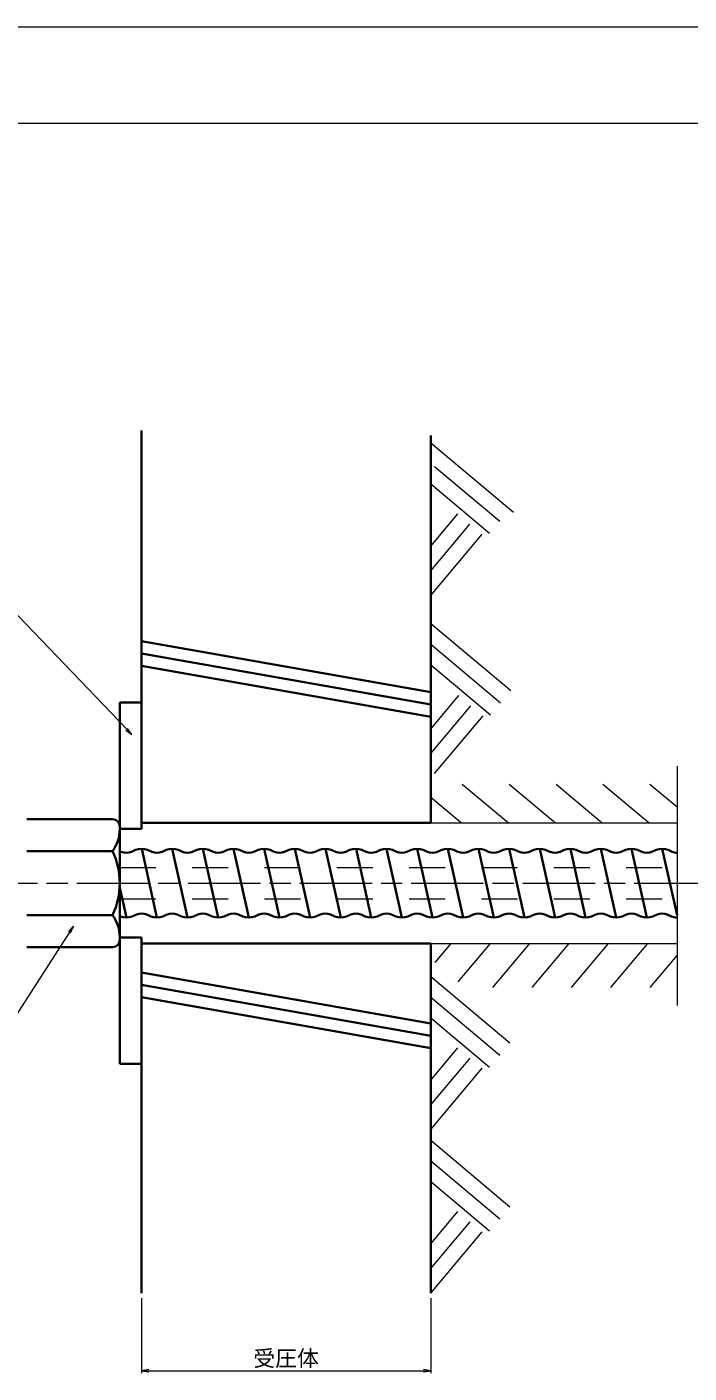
# Model space of a CAD drawing. Units: millimetres at full size, sheet at 1:2.5; details may follow other scales. Extents: x 4006 to 5686, y -945 to 258.
# Drawn here: x 4409 to 4683, y -301 to 258 of the extents above; entities that cross this region are included whole.
import ezdxf
from ezdxf.enums import TextEntityAlignment as Align

# ---------------------------------------------------------------- set-up
doc = ezdxf.new("R2010")
doc.units = ezdxf.units.MM
doc.header["$LTSCALE"] = 2.5
doc.linetypes.add('CHAIN', pattern=[18.5, 12, -1.5, 3.5, -1.5])
doc.linetypes.add('DASHED_SPACED', pattern=[12, 6, -6])
for name, color, linetype, lineweight in [('1外形線', 7, 'Continuous', 35), ('2細い実線', 3, 'Continuous', 20), ('3隠れ線', 2, 'DASHED_SPACED', 13), ('4中心線', 1, 'CHAIN', 15), ('6寸法線', 4, 'Continuous', 13), ('7 枠・タイトル', 7, 'Continuous', 13)]:
    doc.layers.add(name, color=color, linetype=linetype, lineweight=lineweight)
doc.styles.add('ＭＳ ゴシック', font='')
doc.styles.get('ＭＳ ゴシック').set_extended_font_data('MS Gothic')

# ---------------------------------------------------------------- blocks, each defined once
blk = doc.blocks.new('open_arrow')
at = {"color": 0, "linetype": 'Continuous', "lineweight": -2}
blk.add_lwpolyline([(7.5, 1.25), (0, 0), (7.5, -1.25)], dxfattribs=at)

msp = doc.modelspace()

# ---------------------------------------------------------------- hatches: boundary and pattern name
at = {"layer": '2細い実線'}
h = msp.add_hatch(dxfattribs=at)
h.set_pattern_fill('USER', color=256, style=0, pattern_type=2)
h.set_pattern_definition([(140, (110.027, 422.378), (-8.03485, -9.57556), [])])
h.paths.add_polyline_path([(4678.293, -72.352), (4678.293, -56.249), (4576.145, -56.249), (4576.145, -72.352)])
h = msp.add_hatch(dxfattribs=at)
h.set_pattern_fill('USER', color=256, style=0, pattern_type=2)
h.set_pattern_definition([(50, (110.027, 437.378), (-9.57556, 8.03485), [])])
h.paths.add_polyline_path([(4576.145, -122.352), (4576.145, -128.762), (4590.272, -140.617), (4678.293, -140.617), (4678.293, -122.352)])

# ---------------------------------------------------------------- linework, layer by layer
at = {"layer": '1外形線'}
for p, q in [((4456.145, 90.478), (4456.145, -74.852)), ((4576.145, -72.352), (4576.145, 88.418)), ((4576.145, -18.134), (4456.145, 3.025)), ((4576.145, -23.211), (4456.145, -2.052)), ((4576.145, -28.289), (4456.145, -7.129)), ((4447.145, -84.084), (4447.145, -22.347)), ((4447.145, -22.347), (4456.145, -22.347)), ((4447.145, -74.847), (4447.145, -62.347)), ((4444.145, -70.797), (4408.645, -70.797)), ((4456.145, -72.352), (4576.145, -72.352)), ((4447.145, -73.797), (4447.145, -120.897)), ((4447.145, -74.847), (4456.145, -74.847)), ((4453.745, -83.546), (4451.976, -84.362)), ((4453.745, -83.546), (4451.976, -84.362)), ((4456.245, -83.097), (4462.595, -111.597)), ((4460.447, -84.362), (4458.678, -83.546)), ((4460.447, -84.362), (4458.678, -83.546)), ((4460.447, -84.362), (4458.678, -83.546)), ((4466.445, -83.546), (4464.676, -84.362)), ((4466.445, -83.546), (4464.676, -84.362)), ((4468.945, -83.097), (4475.295, -111.597)), ((4473.147, -84.362), (4471.378, -83.546)), ((4473.147, -84.362), (4471.378, -83.546)), ((4473.147, -84.362), (4471.378, -83.546)), ((4479.145, -83.546), (4477.376, -84.362)), ((4481.645, -83.097), (4487.995, -111.597)), ((4485.847, -84.362), (4484.078, -83.546)), ((4485.847, -84.362), (4484.078, -83.546)), ((4491.845, -83.546), (4490.076, -84.362)), ((4494.345, -83.097), (4500.695, -111.597)), ((4498.547, -84.362), (4496.778, -83.546)), ((4498.547, -84.362), (4496.778, -83.546)), ((4504.545, -83.546), (4502.776, -84.362)), ((4507.045, -83.097), (4513.395, -111.597)), ((4511.247, -84.362), (4509.479, -83.546)), ((4511.247, -84.362), (4509.479, -83.546)), ((4517.245, -83.546), (4515.476, -84.362)), ((4519.745, -83.097), (4526.095, -111.597)), ((4523.947, -84.362), (4522.179, -83.546)), ((4523.947, -84.362), (4522.179, -83.546)), ((4529.945, -83.546), (4528.176, -84.362)), ((4532.445, -83.097), (4538.795, -111.597)), ((4536.647, -84.362), (4534.879, -83.546)), ((4536.647, -84.362), (4534.879, -83.546)), ((4542.645, -83.546), (4540.876, -84.362)), ((4545.146, -83.097), (4551.495, -111.597)), ((4549.348, -84.362), (4547.579, -83.546)), ((4549.348, -84.362), (4547.579, -83.546)), ((4555.345, -83.546), (4553.576, -84.362)), ((4557.846, -83.097), (4564.196, -111.597)), ((4562.048, -84.362), (4560.279, -83.546)), ((4562.048, -84.362), (4560.279, -83.546)), ((4568.045, -83.546), (4566.276, -84.362)), ((4570.546, -83.097), (4576.896, -111.597)), ((4574.748, -84.362), (4572.979, -83.546)), ((4574.748, -84.362), (4572.979, -83.546)), ((4580.745, -83.546), (4578.976, -84.362)), ((4583.246, -83.097), (4589.596, -111.597)), ((4587.448, -84.362), (4585.679, -83.546)), ((4587.448, -84.362), (4585.679, -83.546)), ((4593.445, -83.546), (4591.676, -84.362)), ((4595.946, -83.097), (4602.296, -111.597)), ((4600.148, -84.362), (4598.379, -83.546)), ((4600.148, -84.362), (4598.379, -83.546)), ((4606.145, -83.546), (4604.376, -84.362)), ((4608.646, -83.097), (4614.996, -111.597)), ((4612.848, -84.362), (4611.079, -83.546)), ((4612.848, -84.362), (4611.079, -83.546)), ((4618.845, -83.546), (4617.076, -84.362)), ((4621.346, -83.097), (4627.696, -111.597)), ((4625.548, -84.362), (4623.779, -83.546)), ((4625.548, -84.362), (4623.779, -83.546)), ((4631.545, -83.546), (4629.776, -84.362)), ((4634.046, -83.097), (4640.396, -111.597)), ((4638.248, -84.362), (4636.479, -83.546)), ((4638.248, -84.362), (4636.479, -83.546)), ((4644.245, -83.546), (4642.477, -84.362)), ((4646.746, -83.097), (4653.096, -111.597)), ((4650.948, -84.362), (4649.179, -83.546)), ((4650.948, -84.362), (4649.179, -83.546)), ((4656.945, -83.546), (4655.177, -84.362)), ((4659.446, -83.097), (4665.796, -111.597)), ((4663.648, -84.362), (4661.879, -83.546)), ((4663.648, -84.362), (4661.879, -83.546)), ((4669.645, -83.546), (4667.876, -84.362)), ((4672.146, -83.097), (4678.293, -110.685)), ((4676.348, -84.362), (4674.579, -83.546)), ((4676.348, -84.362), (4674.579, -83.546)), ((4444.145, -84.072), (4408.644, -84.072)), ((4447.747, -84.362), (4447.145, -84.084)), ((4447.747, -84.362), (4447.145, -84.084)), ((4447.747, -84.362), (4447.145, -84.084)), ((4447.145, -99.251), (4449.895, -111.597)), ((4444.145, -110.622), (4408.645, -110.622)), ((4447.145, -132.347), (4447.145, -111.032)), ((4447.395, -111.148), (4447.145, -111.032)), ((4447.395, -111.148), (4447.145, -111.032)), ((4454.097, -110.332), (4452.328, -111.148)), ((4454.097, -110.332), (4452.328, -111.148)), ((4454.097, -110.332), (4452.328, -111.148)), ((4460.095, -111.148), (4458.326, -110.332)), ((4460.095, -111.148), (4458.326, -110.332)), ((4466.797, -110.332), (4465.028, -111.148)), ((4466.797, -110.332), (4465.028, -111.148)), ((4466.797, -110.332), (4465.028, -111.148)), ((4472.795, -111.148), (4471.026, -110.332)), ((4472.795, -111.148), (4471.026, -110.332)), ((4479.497, -110.332), (4477.728, -111.148)), ((4479.497, -110.332), (4477.728, -111.148)), ((4485.495, -111.148), (4483.726, -110.332)), ((4492.197, -110.332), (4490.428, -111.148)), ((4498.195, -111.148), (4496.426, -110.332)), ((4504.897, -110.332), (4503.128, -111.148)), ((4510.895, -111.148), (4509.126, -110.332)), ((4517.597, -110.332), (4515.829, -111.148)), ((4523.595, -111.148), (4521.826, -110.332)), ((4530.297, -110.332), (4528.529, -111.148)), ((4536.295, -111.148), (4534.526, -110.332)), ((4542.997, -110.332), (4541.229, -111.148)), ((4548.995, -111.148), (4547.226, -110.332)), ((4555.697, -110.332), (4553.929, -111.148)), ((4561.695, -111.148), (4559.926, -110.332)), ((4568.397, -110.332), (4566.629, -111.148)), ((4574.395, -111.148), (4572.626, -110.332)), ((4581.097, -110.332), (4579.329, -111.148)), ((4587.095, -111.148), (4585.326, -110.332)), ((4593.797, -110.332), (4592.029, -111.148)), ((4599.795, -111.148), (4598.026, -110.332)), ((4606.497, -110.332), (4604.729, -111.148)), ((4612.495, -111.148), (4610.726, -110.332)), ((4619.197, -110.332), (4617.429, -111.148)), ((4625.195, -111.148), (4623.426, -110.332)), ((4631.898, -110.332), (4630.129, -111.148)), ((4637.895, -111.148), (4636.126, -110.332)), ((4644.598, -110.332), (4642.829, -111.148)), ((4650.595, -111.148), (4648.827, -110.332)), ((4657.298, -110.332), (4655.529, -111.148)), ((4663.295, -111.148), (4661.527, -110.332)), ((4669.998, -110.332), (4668.229, -111.148)), ((4675.995, -111.148), (4674.227, -110.332)), ((4456.145, -119.847), (4447.145, -119.847)), ((4447.145, -172.347), (4447.145, -120.847)), ((4447.145, -120.847), (4447.145, -133.347)), ((4447.145, -120.847), (4447.145, -133.347)), ((4456.145, -119.847), (4456.145, -172.347)), ((4456.145, -122.352), (4576.145, -122.352)), ((4576.145, -267.521), (4576.145, -122.352)), ((4444.145, -123.897), (4408.645, -123.897)), ((4456.145, -129.847), (4456.145, -267.521)), ((4456.145, -134.49), (4576.145, -155.65)), ((4456.145, -139.568), (4576.145, -160.727)), ((4456.145, -144.645), (4576.145, -165.804)), ((4456.145, -172.347), (4447.145, -172.347))]:
    msp.add_line(p, q, dxfattribs=at)
for centre, radius, start, end in [((4444.145, -73.797), 3, 0, 90), ((4432.145, -75.072), 15, 323.1301, 0), ((4456.212, -90.097), 7, 69.36613, 110.63387), ((4456.212, -90.097), 7, 69.36613, 110.63387), ((4456.212, -90.097), 7, 69.36613, 110.63387), ((4468.912, -90.097), 7, 69.36613, 110.63387), ((4468.912, -90.097), 7, 69.36613, 110.63387), ((4468.912, -90.097), 7, 69.36613, 110.63387), ((4481.612, -90.097), 7, 69.36613, 110.63387), ((4481.612, -90.097), 7, 69.36613, 110.63387), ((4494.312, -90.097), 7, 69.36613, 110.63387), ((4494.312, -90.097), 7, 69.36613, 110.63387), ((4507.012, -90.097), 7, 69.36613, 110.63387), ((4507.012, -90.097), 7, 69.36613, 110.63387), ((4519.712, -90.097), 7, 69.36613, 110.63387), ((4519.712, -90.097), 7, 69.36613, 110.63387), ((4532.412, -90.097), 7, 69.36613, 110.63387), ((4532.412, -90.097), 7, 69.36613, 110.63387), ((4545.112, -90.097), 7, 69.36613, 110.63387), ((4545.112, -90.097), 7, 69.36613, 110.63387), ((4557.812, -90.097), 7, 69.36613, 110.63387), ((4557.812, -90.097), 7, 69.36613, 110.63387), ((4570.512, -90.097), 7, 69.36613, 110.63387), ((4570.512, -90.097), 7, 69.36613, 110.63387), ((4583.212, -90.097), 7, 69.36613, 110.63387), ((4583.212, -90.097), 7, 69.36613, 110.63387), ((4595.912, -90.097), 7, 69.36613, 110.63387), ((4595.912, -90.097), 7, 69.36613, 110.63387), ((4608.612, -90.097), 7, 69.36613, 110.63387), ((4608.612, -90.097), 7, 69.36613, 110.63387), ((4621.312, -90.097), 7, 69.36613, 110.63387), ((4621.312, -90.097), 7, 69.36613, 110.63387), ((4634.012, -90.097), 7, 69.36613, 110.63387), ((4634.012, -90.097), 7, 69.36613, 110.63387), ((4646.712, -90.097), 7, 69.36613, 110.63387), ((4646.712, -90.097), 7, 69.36613, 110.63387), ((4659.412, -90.097), 7, 69.36613, 110.63387), ((4659.412, -90.097), 7, 69.36613, 110.63387), ((4672.112, -90.097), 7, 69.36613, 110.63387), ((4672.112, -90.097), 7, 69.36613, 110.63387), ((4416.274, -97.347), 30.871, 334.53143, 25.46857), ((4449.862, -78.747), 6, 249.36789, 290.63395), ((4449.862, -78.747), 6, 249.36789, 290.63395), ((4449.862, -78.747), 6, 249.36789, 290.63395), ((4462.562, -78.747), 6, 249.36789, 290.63395), ((4462.562, -78.747), 6, 249.36789, 290.63395), ((4462.562, -78.747), 6, 249.36789, 290.63395), ((4475.262, -78.747), 6, 249.36789, 290.63395), ((4475.262, -78.747), 6, 249.36789, 290.63395), ((4487.962, -78.747), 6, 249.36789, 290.63395), ((4500.662, -78.747), 6, 249.36789, 290.63395), ((4513.362, -78.747), 6, 249.36789, 290.63395), ((4526.062, -78.747), 6, 249.36789, 290.63395), ((4538.762, -78.747), 6, 249.36789, 290.63395), ((4551.462, -78.747), 6, 249.36789, 290.63395), ((4564.162, -78.747), 6, 249.36789, 290.63395), ((4576.862, -78.747), 6, 249.36789, 290.63395), ((4589.562, -78.747), 6, 249.36789, 290.63395), ((4602.262, -78.747), 6, 249.36789, 290.63395), ((4614.962, -78.747), 6, 249.36789, 290.63395), ((4627.662, -78.747), 6, 249.36789, 290.63395), ((4640.362, -78.747), 6, 249.36789, 290.63395), ((4653.062, -78.747), 6, 249.36789, 290.63395), ((4665.762, -78.747), 6, 249.36789, 290.63395), ((4678.462, -78.747), 6, 249.36789, 268.38291), ((4432.145, -119.622), 15, 0, 36.8699), ((4449.862, -104.597), 7, 249.36613, 290.63387), ((4449.862, -104.597), 7, 249.36613, 290.63387), ((4456.212, -115.947), 6, 69.36605, 110.6363), ((4456.212, -115.947), 6, 69.36605, 110.6363), ((4456.212, -115.947), 6, 69.36605, 110.6363), ((4462.562, -104.597), 7, 249.36613, 290.63387), ((4462.562, -104.597), 7, 249.36613, 290.63387), ((4468.912, -115.947), 6, 69.36605, 110.6363), ((4468.912, -115.947), 6, 69.36605, 110.6363), ((4468.912, -115.947), 6, 69.36605, 110.6363), ((4475.262, -104.597), 7, 249.36613, 290.63387), ((4475.262, -104.597), 7, 249.36613, 290.63387), ((4481.612, -115.947), 6, 69.36605, 110.6363), ((4481.612, -115.947), 6, 69.36605, 110.6363), ((4487.962, -104.597), 7, 249.36613, 290.63387), ((4494.312, -115.947), 6, 69.36605, 110.6363), ((4494.312, -115.947), 6, 69.36605, 110.6363), ((4500.662, -104.597), 7, 249.36613, 290.63387), ((4507.012, -115.947), 6, 69.36605, 110.6363), ((4507.012, -115.947), 6, 69.36605, 110.6363), ((4513.362, -104.597), 7, 249.36613, 290.63387), ((4519.712, -115.947), 6, 69.36605, 110.6363), ((4519.712, -115.947), 6, 69.36605, 110.6363), ((4526.062, -104.597), 7, 249.36613, 290.63387), ((4532.412, -115.947), 6, 69.36605, 110.6363), ((4532.412, -115.947), 6, 69.36605, 110.6363), ((4538.762, -104.597), 7, 249.36613, 290.63387), ((4545.112, -115.947), 6, 69.36605, 110.6363), ((4545.112, -115.947), 6, 69.36605, 110.6363), ((4551.462, -104.597), 7, 249.36613, 290.63387), ((4557.812, -115.947), 6, 69.36605, 110.6363), ((4557.812, -115.947), 6, 69.36605, 110.6363), ((4564.162, -104.597), 7, 249.36613, 290.63387), ((4570.512, -115.947), 6, 69.36605, 110.6363), ((4570.512, -115.947), 6, 69.36605, 110.6363), ((4576.862, -104.597), 7, 249.36613, 290.63387), ((4583.212, -115.947), 6, 69.36605, 110.6363), ((4583.212, -115.947), 6, 69.36605, 110.6363), ((4589.562, -104.597), 7, 249.36613, 290.63387), ((4595.912, -115.947), 6, 69.36605, 110.6363), ((4595.912, -115.947), 6, 69.36605, 110.6363), ((4602.262, -104.597), 7, 249.36613, 290.63387), ((4608.612, -115.947), 6, 69.36605, 110.6363), ((4608.612, -115.947), 6, 69.36605, 110.6363), ((4614.962, -104.597), 7, 249.36613, 290.63387), ((4621.312, -115.947), 6, 69.36605, 110.6363), ((4621.312, -115.947), 6, 69.36605, 110.6363), ((4627.662, -104.597), 7, 249.36613, 290.63387), ((4634.012, -115.947), 6, 69.36605, 110.6363), ((4634.012, -115.947), 6, 69.36605, 110.6363), ((4640.362, -104.597), 7, 249.36613, 290.63387), ((4646.712, -115.947), 6, 69.36605, 110.6363), ((4646.712, -115.947), 6, 69.36605, 110.6363), ((4653.062, -104.597), 7, 249.36613, 290.63387), ((4659.412, -115.947), 6, 69.36605, 110.6363), ((4659.412, -115.947), 6, 69.36605, 110.6363), ((4665.762, -104.597), 7, 249.36613, 290.63387), ((4672.112, -115.947), 6, 69.36605, 110.6363), ((4672.112, -115.947), 6, 69.36605, 110.6363), ((4678.462, -104.597), 7, 249.36613, 268.61148), ((4444.145, -120.897), 3, 270, 0)]:
    msp.add_arc(centre, radius, start, end, dxfattribs=at)
at = {"layer": '2細い実線'}
for p, q in [((4610.533, 56.433), (4576.145, 85.289)), ((4604.748, 52.721), (4577.662, 75.449)), ((4600.529, 47.694), (4576.145, 68.155)), ((4576.145, 42.455), (4587.393, 55.861)), ((4576.145, 32.246), (4592.42, 51.643)), ((4576.145, 22.036), (4597.448, 47.424)), ((4609.355, -17.594), (4576.145, 10.273)), ((4605.137, -22.622), (4576.145, 1.706)), ((4600.919, -27.649), (4576.145, -6.861)), ((4576.534, -32.888), (4587.783, -19.482)), ((4576.145, -43.561), (4592.81, -23.7)), ((4577.727, -51.884), (4597.837, -27.918)), ((4678.293, -48.755), (4678.293, -148.123)), ((4576.145, -72.352), (4678.293, -72.352)), ((4576.145, -122.352), (4678.293, -122.352)), ((4608.982, -163.811), (4576.145, -136.257)), ((4604.764, -168.839), (4576.145, -144.824)), ((4600.545, -173.866), (4576.145, -153.391)), ((4576.161, -179.105), (4587.409, -165.699)), ((4576.145, -189.333), (4592.436, -169.917)), ((4576.145, -199.543), (4597.464, -174.135)), ((4608.997, -231.771), (4576.145, -204.205)), ((4604.779, -236.798), (4576.145, -212.771)), ((4600.561, -241.826), (4576.145, -221.338)), ((4576.176, -247.064), (4587.425, -233.659)), ((4576.145, -257.311), (4592.452, -237.877)), ((4576.145, -267.521), (4597.479, -242.095))]:
    msp.add_line(p, q, dxfattribs=at)
at = {"layer": '3隠れ線'}
for p, q in [((4447.145, -90.847), (4678.293, -90.847)), ((4447.145, -103.847), (4678.293, -103.847))]:
    msp.add_line(p, q, dxfattribs=at)
at = {"layer": '4中心線'}
msp.add_line((4336.811, -97.347), (5337.442, -97.347), dxfattribs=at)
at = {"layer": '6寸法線'}
for p, q in [((4456.145, -269.521), (4456.145, -300.657)), ((4576.145, -269.521), (4576.145, -300.657)), ((4456.145, -299.657), (4576.145, -299.657))]:
    msp.add_line(p, q, dxfattribs=at)
for points in [[(4452.113, -35.681), (4450.036, -33.515), (4369.6, 50.355), (4320.345, 50.355)], [(4427.95, -115.227), (4426.325, -117.749), (4362.968, -216.103), (4260.07, -216.103)]]:
    msp.add_lwpolyline(points, dxfattribs=at)
at = {"layer": '7 枠・タイトル'}
for p, q in [((4005.728, 257.966), (5685.728, 257.966)), ((4045.728, 217.966), (5645.728, 217.966))]:
    msp.add_line(p, q, dxfattribs=at)

# ---------------------------------------------------------------- block references
at = {"layer": '6寸法線', "xscale": 0.4, "yscale": 0.4}
for p, rotation in [((4452.113, -35.681), 133.8), ((4427.95, -115.227), 237.2), ((4576.145, -299.657), 180)]:
    msp.add_blockref('open_arrow', p, dxfattribs=dict(at, rotation=rotation))
msp.add_blockref('open_arrow', (4456.145, -299.657), dxfattribs=at)

# ---------------------------------------------------------------- texts
at = {"layer": '6寸法線', "style": 'ＭＳ ゴシック'}
msp.add_text('受圧体', height=6.646, dxfattribs=at).set_placement((4516.145, -294.553), align=Align.MIDDLE_CENTER)

doc.saveas('drawing.dxf')
